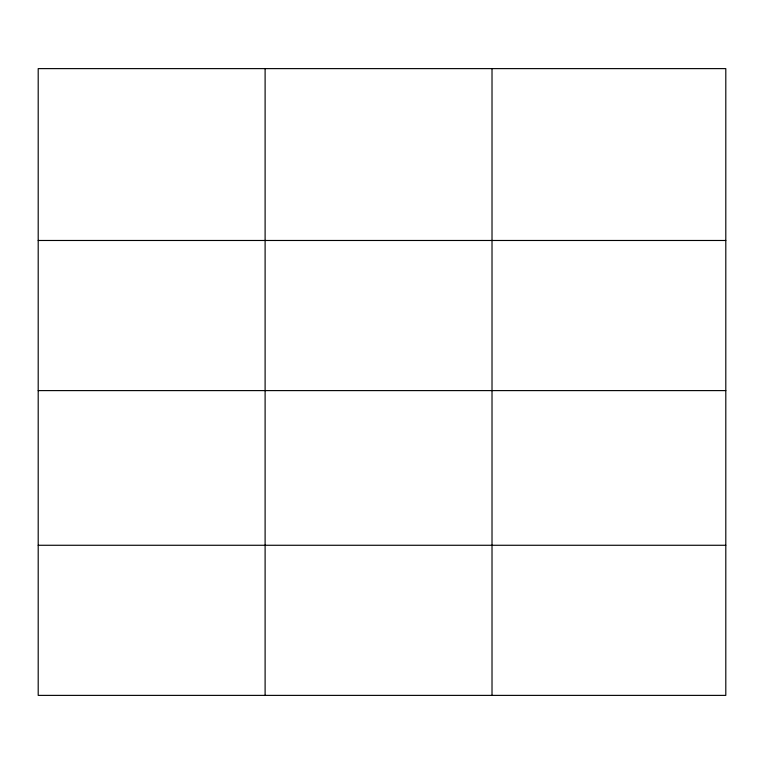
<?xml version="1.0" encoding="UTF-8"?>
<svg xmlns="http://www.w3.org/2000/svg" width="764" height="764" viewBox="0 0 764 764"><rect width="100%" height="100%" fill="white"/><g stroke="black" fill="none" stroke-linecap="round" stroke-linejoin="round"><path stroke-width="1.15" d="M725.8 390.605L725.8 68.617L38.2 68.617L38.2 695.383L725.8 695.383L725.8 390.605L38.2 390.605M38.2 240.479L725.8 240.479M38.2 545.267L725.8 545.267M492.016 68.617L492.016 695.383M265.108 68.617L265.108 695.383"/></g></svg>
